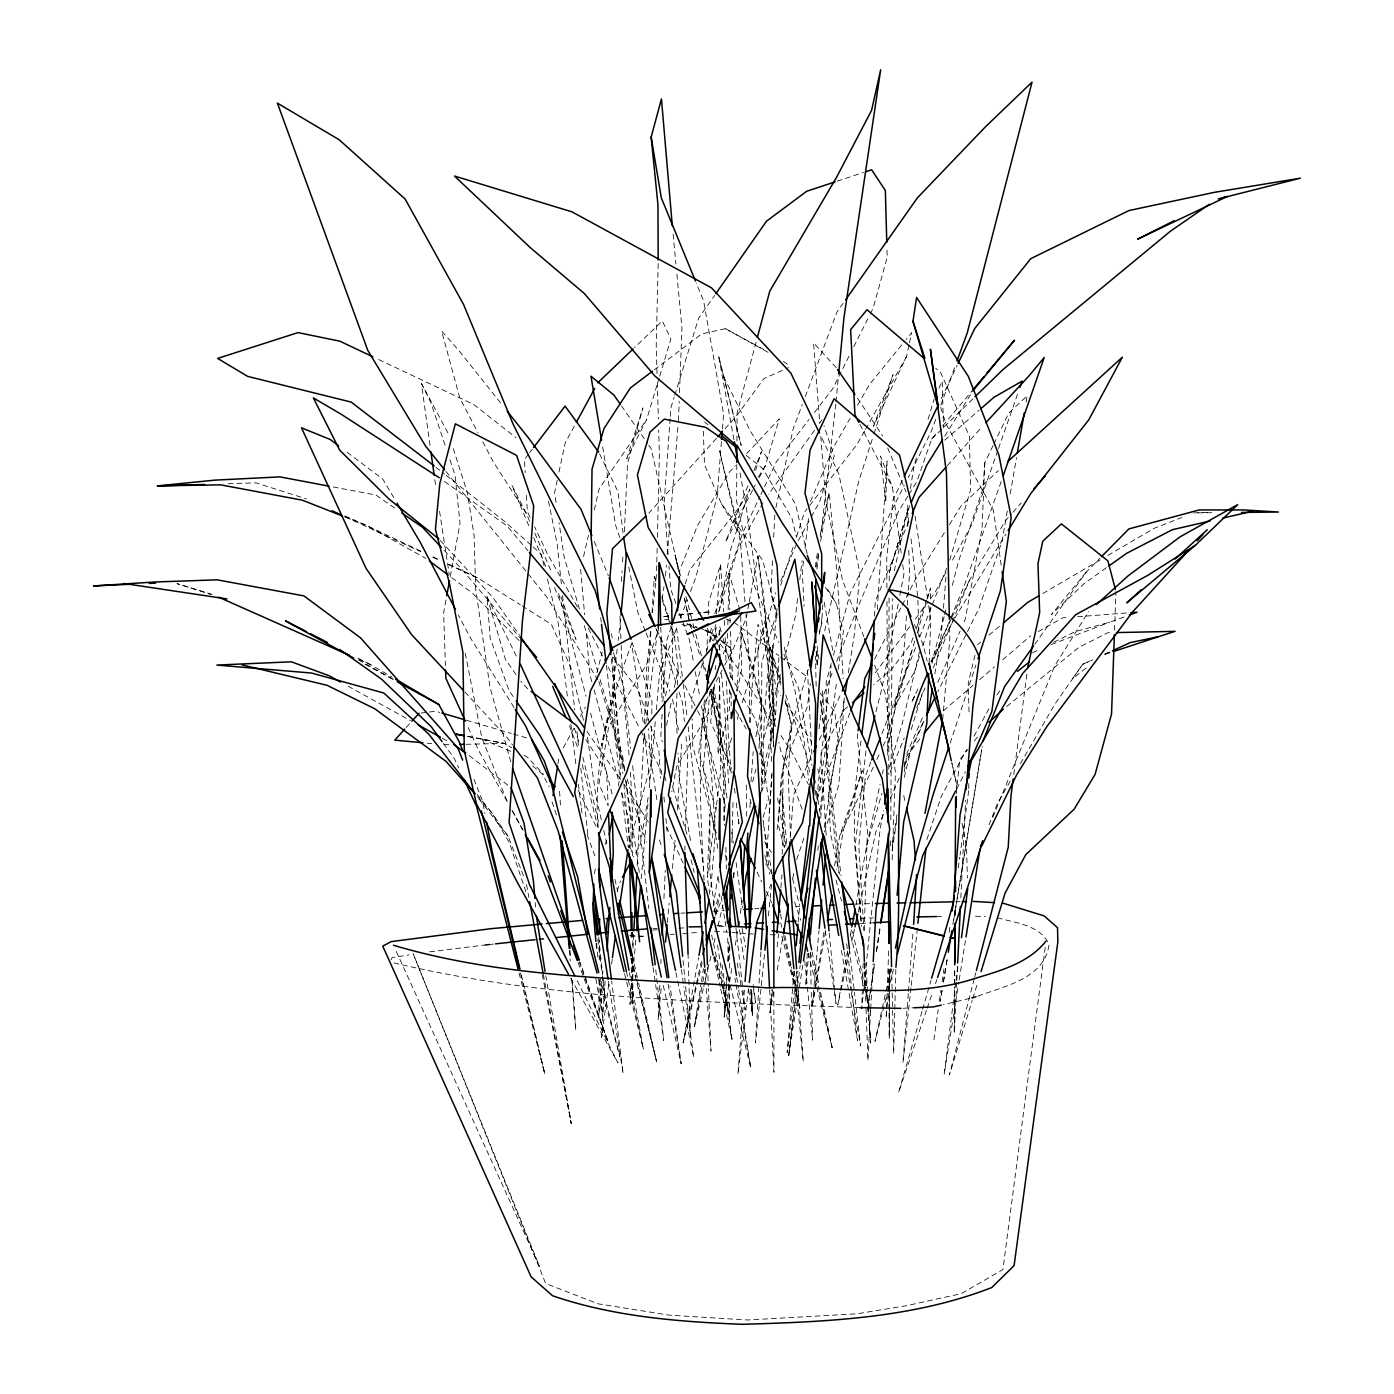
<?xml version="1.0" encoding="UTF-8"?>
<svg xmlns="http://www.w3.org/2000/svg" width="1394" height="1394" viewBox="0 0 1394 1394"><rect width="100%" height="100%" fill="white"/><g stroke="black" fill="none" stroke-linecap="round" stroke-linejoin="round"><path stroke-width="0.75" stroke-dasharray="5 3.75" d="M815.542 790.293L815.995 798.797M816.152 686.214L815.473 656.104M716.533 805L720.768 771.109L719.565 675.079M719.652 649.813L719.67 643.488M719.705 635.072L719.74 626.638L722.562 636.605M729.602 976.863L729.376 1017.916L728.539 976.915M729.637 968.22L729.759 946.613M736.816 464.603L736.607 501.16L754.712 586.63L778.81 642.495M736.938 440.957L737.095 413.007L756.262 341.547M956.702 982.404L954.28 1032.274L954.541 986.604M954.559 984.425L954.646 967.035M954.96 914.83L955.012 906.135M888.919 969.179L889.285 1038.809L889.755 969.44M890.609 845.862L890.661 837.184M890.783 819.846L892.299 598.706M599.089 979.215L598.758 1017.951L602.313 977.124M599.246 959.856L599.42 940.48M889.058 597.991L888.797 774.472M889.215 581.019L889.285 572.551L909.341 505.186M954.28 1032.274L954.663 986.83M954.681 984.652L954.838 967.349M955.291 915.422L955.36 906.762M956.371 789.91L956.441 783.411L951.91 762.919M782.261 854.365L783.132 766.874L794.737 714.773L808.206 669.364M651.643 726.518L651.19 762.431L628.537 847.796M651.8 713.833L651.956 701.147L631.726 641.362M773.391 746.33L772.59 645.387L773.269 746.208M773.339 746.714L773.862 708.431L746.4 507.73L739.395 469.447M658.351 626.289L658.282 630.524L646.52 664.572L608.725 726.396L598.95 783.759L608.167 805.819L606.582 771.474L585.881 739.674M727.651 633.277L727.459 641.85L723.294 654.187M727.842 624.686L727.982 618.256M728.173 609.666L728.975 573.213L740.144 610.973M657.149 548.26L656.539 574.014L652.497 612.768M657.41 537.509L659.379 453.782L658.682 429.944M719.531 685.604L717.91 754.537L729.585 708.396L729.498 690.988M968.691 790.677L960.065 855.045M968.743 788.568L968.882 782.208M612.28 657.01L614.475 684.506L601.441 745.581L612.698 700.276L614.475 684.506L615.207 654.727M895.837 969.44L893.659 1053.637L891.62 968.743M930.129 607.035L929.641 623.85L921.974 648.419M930.356 598.618L930.652 588.111L927.132 598.043M684.837 850.288L684.959 846.001M685.482 828.855L687.747 753.875L685.726 734.464M863.165 963.149L861.719 1008.855L880.05 829.709L883.413 810.506M864.21 930.512L867.417 830.406L857.293 736.99L857.833 732.826M594.227 873.899L596.022 865.866M723.852 820.735L725.42 776.162L717.893 708.065L713.397 687.033M761.716 792.036L764.539 711.62L770.133 647.217L780.779 679.54M1114.555 630.193L1115.932 591.492M678.46 420.674L679.192 401.28M679.505 392.672L681.962 328.026L676.717 272.579M888.675 950.9L886.131 1018.317L890.557 968.673M892.143 859.575L895.418 772.572L885.242 693.445L874.561 665.112M706.741 653.333L707.751 627.649M708.257 614.806L708.762 601.964L720.593 564.465L723.695 611.844M929.153 662.986L930.826 619.772L928.561 604.961M637.232 866.127L644.028 734.429M644.446 723.834L646.659 668.719L650.702 629.983M731.902 842.551L733.087 800.748M709.79 894.234L707.246 877.331L709.929 814.166L709.86 872.452L715.54 915.318M993.086 445.522L984.809 462.703L982.021 528.936L965.188 619.406L963.481 623.345M807.231 953.566L805.802 986.081L808.747 953.775M624.355 531.637L627.544 463.453L642.895 407.919L626.777 458.765L646.659 419.455L659.083 378.21M659.815 985.279L658.177 1019.972L661.436 985.331M660.843 963.602L661.052 959.264M663.927 898.555L665.252 870.379M956.807 980.243L957.661 962.905M960.832 897.858L965.606 800.313M676.996 693.358L676.055 712.038L677.188 735.84M677.432 685.046L678.268 668.423L674.469 636.953L671.054 624.773M749.467 722.475L749.641 664.154L745.947 614.754M772.503 560.771L770.882 592.694L777.05 617.821M773.687 537.37L774.994 511.842M632.388 959.037L630.018 1004.429L636.012 937.256M632.946 948.234L633.73 933.109M750.268 722.632L752.15 686.214L758.005 624.198L781.023 682.833M874.491 616.131L875.275 601.215L909.707 519.422M679.523 574.38L679.767 570.094L697.505 525.503L729.515 471.956L735.37 465.701M870.588 1010.964L867.922 1060.451L866.005 1006.764M870.71 1008.82L873.132 963.655M750.983 781.825L753.213 751.593M778.897 657.515L775.5 717.318L761.542 776.876M621.41 581.577L622.055 570.721M622.56 562.026L623.066 553.348M733.714 877.523L734.22 869.037M760.915 951.893L755.478 1042.834L764.679 952.329M766.108 865.291L771.997 772.154M822.808 604.63L821.676 623.954L819.132 634.357M877.279 609.614L887.072 460.944L885.782 502.589L880.555 456.03L892.491 487.534L901.151 553.052M662.15 714.198L660.843 735.736L662.272 741.957M662.934 701.269L666.611 640.961L671.943 624.634M650.841 631.709L646.711 701.304L647.914 720.28M652.043 612.611L654.309 576.524L656.557 582.535M758.981 748.404L761.716 704.719L752.133 664.729L741.608 632.719L736.607 690.622M844.259 697.958L838.927 784.352L824.028 833.647M605.118 981.08L601.528 1037.38L609.213 981.289M677.362 810.158L681.527 745.807L680.708 741.591M904.41 766.839L904.811 760.688M731.728 968.499L724.131 1017.359L726.884 976.567M727.895 961.529L728.905 946.491M733.54 877.784L734.115 869.194M670.131 418.548L664.206 502.119L668.162 555.3M670.287 416.405L670.88 407.832L674.104 397.429M724.131 1017.359L726.884 978.483M728.121 961.198L729.201 946.073M769.209 813.329L771.962 774.576M984.809 462.703L982.909 488.754L958.602 561.12L951.632 587.902M906.466 615.904L902.859 665.077L886.95 752.743M907.267 605.205L908.208 592.38M908.365 590.237L909.62 573.143L908.644 547.598M790.328 837.533L793.569 794.667L811.935 755.583L807.422 669.05M744.413 990.123L737.931 1074.269L748.491 988.851M908.296 993.591L902.929 1062.855L910.996 987.684M908.47 991.43L913 932.987M721.43 441.654L717.074 496.944L695.798 577.482L690.413 591.683M722.423 428.899L723.608 414.018L703.604 300.843L696.286 283.017M706.2 699.283L703.987 727.372L711.376 772.694L715.436 831.782L710.591 891.358M749.885 807.387L750.564 798.814M942.745 616.932L941.351 634.235L934.468 676.073M943.442 608.289L946.247 573.683M665.513 576.001L666.419 565.215M667.308 554.429L678.094 424.996M709.877 691.197L703.325 768.774L714.077 827.234L716.481 833.159M794.04 971.252L787.174 1052.679L796.723 971.304M798.187 921.974L799.773 904.828M715.418 624.617L715.035 628.921L716.899 637.11M716.342 613.883L720.593 564.465M602.504 974.981L602.87 970.677M761.438 781.581L761.804 662.359L777.416 610.189M773.618 991.43L769.993 1012.741L772.049 989.026M780.867 887.699L781.982 874.752M817.86 850.357L818.226 846.053M820.7 818.051L823.924 781.424L849.922 712.787M620.574 619.389L618.169 640.56M641.24 878.743L648.21 800.731M649.36 787.732L655.372 720.559M656.33 709.72L659.623 672.884L677.327 626.202M825.492 931.523L812.214 1006.433L818.992 930.582M942.692 719.391L949.819 638.905L949.401 621.497M667.325 922.549L669.155 903.068M672.396 868.445L675.044 840.303M835.773 404.19L820.665 536.969M835.982 402.012L838.421 376.084M777.05 608.446L768.599 695.763L775.587 727.546M956.371 793.569L959.612 759.957L967.593 749.693M704.458 700.38C697.261 760.148 701.043 820.561 704.04 880.503M768.39 915.701L771.666 883.378M777.138 829.5L783.48 767.014L807.335 706.741L810.384 683.391M715.07 640.038L715.505 635.769L714.895 639.951M713.397 687.207L711.132 708.832L676.648 766.665L671.786 791.792M715.209 669.904L715.662 665.583M718.834 635.298L719.74 626.638M714.739 683.914L710.644 722.005L731.484 768.338M911.223 985.541L917.688 925.407M769.993 1012.741L772.537 989.339M777.172 946.77L778.566 933.997M802.787 965.101L788.708 1055.415L797.908 971.043M816.762 797.96L831.138 666.001M865.935 751.017L855.324 844.241L861.666 926.313M643.767 740.789L644.498 734.446M645.736 723.887L658.09 626.69M803.519 561.068L802.282 571.697L804.111 606.32M805 548.295L808.468 518.516M816.936 569.066L818.923 551.954M797.577 598.566L795.591 615.468L784.177 659.658M799.825 579.573L802.073 560.562M617.176 648.994L612.663 686.963L616.287 742.305L624.773 770.812M716.272 807.126L707.246 877.331M860.987 740.841L855.08 788.115L854.208 838.352L860.272 913.732M955.814 982.543L944.156 1074.426L958.845 982.09M956.075 980.4L958.253 963.306M788.708 1055.415L800.208 965.223M819.916 810.628L836.539 682.241M1013.752 774.628L1026.873 674.138M1045.204 947.467L1002.896 1269.603L961.215 1293.667L906.135 1305.76L856.962 1313.81L747.254 1319.996L669.225 1315.134L598.131 1303.826L545.681 1283.543L413.216 953.897L539.461 1266.327L395.269 949.209M818.992 728.783L823.54 695.083L832.828 671.281M838.264 669.503L843.405 631.29L836.295 603.567L826.276 586.909M611.565 964.021L612.454 957.539M933.91 1039.75L938.162 1009.692M939.382 1001.101L940.898 990.35M942.117 981.759L943.947 968.882M949.122 932.359L950.342 923.769M958.253 867.939L959.769 857.188M662.115 599.228L663.962 586.56M815.316 566.957L817.825 549.811M870.901 987.649L868.95 1000.561L870.936 987.736M874.474 963.986L871.233 985.488L874.561 964.23M876.408 951.074L880.311 925.25M892.299 845.653L897.492 811.221M557.914 763.825L559.221 755.374M735.352 945.132L738.001 928.143M740.319 913.279L742.305 900.524M824.237 827.513L844.363 698.516M848.371 672.71L854.417 634.009L859.889 572.742L838.752 473.646L820.352 434.98M876.547 951.405L880.503 925.755M892.055 850.95L897.335 816.762M904.27 771.875L907.233 752.638L923.316 715.714M703.256 988.747L694.404 1026.489L701.13 983.572M701.478 981.428L703.5 968.551M713.258 906.309L717.98 876.268M812.214 1006.433L824.307 929.676M907.825 526.322L907.808 505.151M910.421 488.614L914.011 465.875L917.06 455.751M959.177 979.947L965.659 939.138M817.372 800.104L826.189 745.128L822.338 689.054M648.105 797.473L640.438 844.224L633.451 857.066M943.372 982.125L947.24 958.636M952.851 924.483L981.603 749.449M943.442 981.951L947.328 958.41M953.688 919.883L982.3 746.487M777.242 970.102L783.045 935.984M792.82 878.412L793.918 872.017M834.605 865.744L839.676 835.947L862.294 770.708L843.718 828.785L836.505 869.455M1007.287 511.04L1002.112 540.942L979.041 608.15L937.918 691.441M1010.232 493.946L1016.522 457.633M1026.123 402.117L1027.239 395.704L1008.751 413.094L994.009 443.623M816.152 567.009L819.132 549.898M820.613 541.325L829.169 492.134L837.306 576.175L843.161 678.721M702.175 962.784L683.13 1042.799L698.603 957.486M755.914 736.677L761.716 704.719L741.608 632.719M840.059 992.301L837.742 1005.074L840.53 992.389M840.443 990.158L847.796 949.715M850.497 934.816L852.048 926.296M855.916 905.02L866.737 845.409L880.067 784.334M445.958 600.047L443.623 612.855L445.435 665.6M450.262 576.593L460.02 523.273L455.019 474.988L449.495 458.469M618.256 786.111L620.626 773.426L614.475 684.506M713.745 640.857L716.934 623.763M719.321 610.955L730.839 549.044L749.728 488.963M748.892 603.829L746.156 618.378L733.157 649.151L723.137 668.179M749.292 601.755L757.883 556.032L763.32 592.572L775.273 717.352L763.511 786.791L761.908 790.712M694.404 1026.489L702.454 984.007M702.872 981.881L705.277 969.126M715.767 913.889L719.862 894.861M898.189 603.968L881.74 689.089L875.937 711.794M899.827 595.465L903.939 574.189L902.545 563.612M665.53 695.972L672.692 660.564L672.082 626.446M666.559 725.316L671.769 700.032M674.365 687.399L678.268 668.423M737.112 691.145L741.556 670.026L740.754 615.068M820.16 534.913L829.169 492.134M557.234 480.233L554.585 492.657L556.502 505.552M558.994 471.956L565.18 442.961L575.356 424.177M873.968 433.952L893.084 374.603L873.446 426.303L906.501 356.62L909.08 344.666M909.515 342.68L911.676 332.73L906.222 339.422M775.9 507.677L793.221 428.69L802.264 404.574M882.367 773.792L883.273 769.593M890.783 969.318L874.979 1041.388L887.316 993.33M894.303 570.808L907.302 512.034L909.724 506.196M841 990.28L849.835 950.15M851.699 941.699L854.487 929.031M858.216 912.129L875.885 831.869L884.319 812.423M683.13 1042.799L701.966 958.741M824.69 630.89L858.791 481.035L873.306 436.008M583.546 556.554L588.442 535.331M594.297 509.873L599.193 488.649L646.659 419.455M711.41 628.102L709.964 634.305L710.626 645.039M714.791 613.639L742.741 532.822L759.974 496.386M703.743 986.656L711.132 955.204M714.094 942.623L715.07 938.423M718.032 925.843L722.946 904.88M714.198 912.251L719.321 893.537M904.288 777.294L911.345 747.933L923.926 720.593M919.448 651.974L902.023 724.253L888.64 770.202M974.998 655.285L968.255 682.712L969.039 712.369M596.876 672.866L602.173 652.148M765.515 619.023L757.691 649.621L759.225 693.167L772.032 735.753L765.515 619.023L775.953 688.27L780.779 695.467M887.856 991.256L893.746 968.272M752.655 781.755L755.914 769.122M759.73 754.381L780.379 674.4M974.232 978.815L949.401 1074.948L972.193 1000.526M974.772 976.741L975.852 972.559M944.139 616.74L931.889 661.993M944.662 614.667L946.282 608.498M831.207 663.509L826.172 682.102L826.503 763.076L838.752 872.749M833.455 655.232L850.235 593.217L904.253 485.391M914.708 641.066L886.828 738.018L883.238 745.807M922.026 1011.434L898.59 1092.53L926.435 1010.354M922.619 1009.361L931.035 980.243M763.11 817.337L768.53 798.797L762.204 757.029L760.044 753.265M866.737 845.409L881.949 793.186M731.676 737.966L723.016 767.066L724.444 825.387M737.252 719.252L739.099 713.014M742.2 702.628L775.674 592.746M819.236 632.214L821.676 623.954L821.676 615.451M889.285 572.551L907.302 512.034M949.68 560.231L970.607 489.869L969.37 436.13L940.567 372.442L935.67 368.26M759.225 477.515L765.149 466.154L779.333 418.827L745.633 454.758M659.711 376.153L670.897 339.021L662.324 321.003L634.636 347.507M928.056 419.298L934.154 399.067M917.165 632.911L926.975 600.326M927.585 598.287L930.652 588.111M718.555 611.966L737.844 549.079L759.591 509.002M911.206 729.55L922.479 692.696M972.82 998.47L977.891 981.934M674.748 395.356L698.551 318.407L714.617 295.423M702.611 663.161L691.772 697.976L691.982 708.396M706.444 650.876L714.094 626.307M919.413 656.609L914.934 670.932L893.415 708.535L912.251 649.203M755.6 470.301L761.472 451.656L752.69 473.716M780.692 585.306L793.935 544.636M796.584 536.498L804.512 512.103L807.143 508.705M685.29 583.859L689.96 569.588L738.611 508.287L750.146 489.974M617.159 891.027L620.469 880.956M950.15 743.089L975.939 664.921M926.888 839.502L941.333 796.27L966.861 749.31M796.706 859.471L804.808 835.302M816.954 799.041L821.676 784.944L817.285 766.735M927.132 1008.315L932.708 991.866M935.479 983.659L936.873 979.546M1001.153 481.662L964.282 585.654L931.959 663.265M917.757 478.909L931.697 439.005L937.221 432.419M997.773 450.593L971.984 524.144L951.283 562.409M998.487 448.554L1018.544 391.348M913.018 637.772L910.909 643.732L891.759 669.137L873.759 684.506M916.555 627.84L926.435 600.03M935.688 419.42L931.279 431.478L908.121 477.689M940.828 405.323L955.5 365.089M761.368 785.676L765.864 773.478L755.618 719.705L728.87 672.919M766.439 896.377L770.952 884.249M805.279 396.541L836.923 312.134L843.109 303.334M680.411 618.082L687.329 599.803M715.505 915.509L721.709 899.287M836.714 661.366L857.606 607.801L898.712 510.971L907.842 496.194M870.867 762.013L865.36 776.144L858.809 846.036L863.897 930.425M881.897 733.767L916.59 644.986M919.726 636.919L931.558 606.634M932.342 604.63L946.526 568.299M989.026 824.83L997.721 802.857L1010.685 780.466M747.916 485.757L725.577 541.9L755.269 485.095M992.755 817.424L1054.892 665.618L1088.575 611.617M890.156 772.084L904.253 738.036M916.677 707.978L924.971 687.939M933.248 667.9L951.492 623.832M952.311 621.829L969.719 579.747L1005.893 520.206L1011.504 513.881M605.101 844.45L606.738 840.547M810.454 501.491L833.839 446.725L849.991 418.496M780.762 580.828L796.898 543.102L810.28 518.707M890.226 798.832L899.513 777.451M904.567 765.794L923.908 721.203M937.796 682.433L960.065 631.221M938.981 388.229L942.222 381.015L943.477 427.871M873.306 767.205L839.676 835.947M876.913 759.416L879.631 753.579M819.271 739.953L841.314 693.062M760.897 494.469L763.616 488.719M764.522 486.802L776.319 461.867L809.008 419.507M917.932 688.984L911.449 702.646L916.259 692.94M930.878 661.68L951.213 618.762M952.137 616.81L969.719 579.747M902.301 480.46L892.996 499.958L886.741 557.931L886.898 588.39M941.333 398.614L957.138 365.472M391.087 959.752L392.167 957.573L409.017 954.89M931.645 661.871L953.67 619.894M848.981 356.272L832.549 388.996L814.235 412.729M853.825 346.636L869.298 315.846M870.257 313.911L873.167 308.144L887.194 257.385L886.898 246.599M874.63 659.205L901.256 607.07M902.232 605.135L915.056 580.026L944.888 531.985M956.65 788.987L965.38 771.893M712.107 689.124L705.085 702.454L698.708 753.108L715.871 808.921M716.115 681.509L722.127 670.096M946.108 571.976L934.712 593.008L926.958 603.428M563.246 747.933L574.363 727.476M580.409 716.324L585.463 707.019M760.636 507.085L764.766 499.453M974.005 736.171L989.322 707.995M811.308 516.826L819.55 501.823L834.222 455.96L823.959 425.832M864.472 431.216L857.118 444.268L808.468 507.015M865.517 429.352L906.501 356.62M857.519 405.323L869.368 384.639L904.845 341.094M1020.408 763.668L1054.979 703.935L1082.789 664.258L1090.195 660.878M954.785 618.082L1005.876 534.233M908.993 494.347L916.991 481.418M944.766 436.165L972.995 390.651M949.488 524.597L960.954 506.127L998.313 470.562M758.231 477.149L765.149 466.154M996.902 695.048L1000.578 689.699M814.479 430.328L768.512 494.33M819.428 423.323L821.902 419.803M1034.766 644.272L1086.205 572.15L1099.936 558.245M875.223 672.884L910.143 626.011M915.318 619.058L925.668 605.17M906.222 756.942L920.284 738.367M528.361 454.357L524.423 459.532L525.172 472.531M529.668 452.632L532.299 449.199M974.249 741.138L979.564 734.307M1086.205 572.15L1051.285 614.754L1084.131 583.616L1107.167 567.201M942.727 425.832L971.723 391.244M1012.898 512.312L1021.314 502.851M947.345 465.666L981.428 427.488M716.429 438.378L648.82 513.184M725.037 428.777L736.485 415.987L763.912 378.61L788.412 367.667M406.177 727.511L410.463 722.772M931.697 439.005L973.465 398.318M944.749 440.173L979.18 410.167M943.477 710.748L973.099 685.29M979.668 679.627L994.48 666.89M1002.704 659.815L1030.671 635.769M847.587 706.863L844.311 709.668L820.961 753.753L826.206 835.32M977.577 644.742L980.836 641.989M988.956 635.141L1000.334 625.54M1006.66 706.514L1078.869 647.356L1107.742 632.771L1112.081 632.684M1086.153 668.092L1072.578 678.599L1082.789 664.258L1092.687 659.745M654.204 369.898L701.74 333.915L725.385 328.67L764.069 349.702M1042.834 593.513L1100.458 559.761M1107.899 555.422L1154.389 528.204L1181.851 517.488M1038.234 631.552L1062.803 617.821L1069.163 617.35M1032.414 652.828L1040.168 648.994M1053.725 642.251L1075.035 631.691L1109.833 622.16L1125.394 616.496M1104.553 654.326L1112.482 650.719M1105.076 654.065L1110.896 651.416M1051.233 644.533L1109.833 622.16M977.908 996.152C1004.691 985.941 1044.664 978.588 1049.09 944.435C1040.081 924.71 1015.268 923.089 996.815 917.583M837.132 181.185L863.496 172.473M1105.163 654.274L1111.262 652.253M969.754 998.383L943.285 1004.708M429.579 951.858L485.251 944.975M421.11 713.048L427.331 712.264M429.404 712.02L435.625 711.236L439.72 712.439M489.346 944.522L493.459 944.086M664.014 616.549L668.266 616.113M678.861 615.015L695.798 613.255M708.518 611.931L697.924 613.029L708.518 611.931L712.386 613.482M663.753 616.479L670.148 615.817M678.669 614.963L695.728 613.221M1077.649 616.706L1126.457 613.029M630.123 935.81L646.921 936.315M670.131 934.555L674.365 934.241M682.799 933.597L699.701 932.307M652.828 930.094L657.166 929.763M678.791 928.212L685.151 927.794M716.934 925.738L725.42 925.198M680.847 913.192L685.186 912.931M713.362 911.258L724.2 910.596M754.537 908.801L758.876 908.539M860.464 923.473L874.003 922.723M652.984 928.578L657.219 928.387M795.538 906.727L799.842 906.536M855.794 904.026L873.149 903.556M903.12 1008.263L913.924 1007.775M860.412 918.28L873.376 917.862M1193.612 512.905L1210.916 512.33M228.146 483.718L256.008 482.864L306.384 498.895M448.903 744.692L440.277 744.396M466.014 744.291L504.541 743.403L511.668 747.724M955.779 901.761L960.135 901.674M936.489 916.555L945.184 916.398M718.816 926.487L727.337 926.365M1197.969 512.853L1215.359 512.678M859.767 1007.67C704.109 1001.746 546.274 999.167 394.049 962.923M770.185 934.712L778.636 934.973M664.764 619.459L668.893 619.598M975.504 916.189L985.279 916.607M629.914 935.775L642.686 936.646M714.477 931.192L753.23 934.102M427.278 743.176L431.617 743.577M333.236 486.959L375.875 495.027L394.92 508.218M467.948 736.45L504.541 743.403L466.502 736.171M681.84 624.704L694.508 627.457M466.328 720.228L511.337 733.401M513.375 733.993L527.699 738.193M212.358 594.454L176.951 583.616L210.686 594.384M687.085 623.798L697.07 627.108M699.074 627.77L712.561 633.259L717.3 637.163M686.928 624.059L696.791 627.596M704.684 630.437L712.561 633.259L718.886 642.042M344.213 516.651L366.169 525.277L421.215 551.275M725.926 618.901L733.645 621.985L778.741 655.65M481.976 739.134L511.441 751.558M344.963 515.919L366.169 525.277L425.867 558.384M359.391 659.693L371.274 664.973L391.906 677.048M345.886 517.139L420.936 551.78M432.785 557.251L440.678 560.893M448.572 564.535L478.212 578.214L520.276 604.752M378.68 359.547L473.821 404.556L515.885 437.629M432.994 556.851L440.87 560.562M448.729 564.274L478.212 578.214M357.927 658.125L371.274 664.973M364.984 664.241L393.369 679.714M348.151 686.214L410.324 720.559M442.351 738.245L447.997 741.364M725.385 328.67L769.122 352.926M358.432 659.867L393.944 679.575M524.144 755.304L527.699 757.482L543.643 774.402M522.105 605.902L551.362 624.355L571.07 668.022L583.494 720.367M783.306 361.464L789.91 365.786M444.494 481.453L507.05 525.921L528.012 550.804M705.05 629.757L719.984 640.456M721.639 641.641L729.916 647.583L718.868 638.469M780.483 656.94L808.224 677.658M451.656 577.621L472.27 593.008L519.875 641.345M527.716 688.828L520.816 681.3M347.158 452.248L382.775 479.1L394.868 499.505M469.151 755.565L509.385 786.39M435.939 467.286L444.477 474.012M446.185 475.354L504.279 521.147L531.637 545.612M704.615 422.033L707.943 424.717M746.226 455.385L762.884 468.732L792.036 518.568L796.549 537.474M532.578 765.881L542.527 774.158L549.219 786.861M533.24 547.04L541.29 554.237L544.357 566.713M444.233 550.438L461.519 568.874L519.927 637.685M464.812 691.929L506.127 736.415L512.661 745.058M440.365 540.558L493.319 598.009L519.526 635.35M836.295 367.737L813.556 342.854L819.742 422.905M477.515 796.741L491.838 812.824L508.235 836.574L524.545 878.551M445.941 471.451L546.831 597.12L597.73 679.645M477.079 794.423L491.838 812.824L509.368 842.673L526.444 893.38M500.568 402.901L459.149 350.905L441.567 330.883L459.881 398.161L478.055 432.82M820.177 693.079L834.797 711.898L838.317 743.124L828.454 793.482L830.493 833.734L839.589 874.055M479.1 799.023L508.235 836.574M613.116 657.219L638.156 689.699L649.883 723.834M703.325 431.199L704.493 464.742L721.378 503.617L762.762 560.353L777.26 614.998M443.344 743.351L454.27 758.371L458.731 768.024M720.158 643.801L736.624 666.611L775.116 726.448M516.094 674.609L505.499 659.571L486.942 596.597L490.218 638.225L509.106 690.692L513.881 697.61M586.926 731.397L623.118 782.975M624.355 784.752L630.593 793.656L646.363 841.941M857.415 398.074L882.698 435.973M621.48 405.915L647.53 443.466M648.768 445.261L651.242 448.833L678.634 570.529M825.457 587.397L836.295 603.567M785.606 702.663L810.925 740.458L811.9 744.501M780.954 735.527L792.628 753.649L808.52 784.665M529.685 521.269L526.27 513.323L493.197 461.693L482.097 440.521M648.315 822.181L632.649 797.281L627.195 778.95M514.142 707.629L470.562 638.173L458.452 615.12M764.696 841.715L771.387 852.431M721.378 503.617L739.987 534.895L719.565 450.854L740.475 541.708L744.971 601.859M735.387 709.964L746.121 728.801M577.395 606.895L547.11 553.296L534.547 526.74M507.224 801.672L478.612 750.408L467.112 725.054M512.522 811.169L523.116 830.162M570.651 978.083L617.925 1062.925L575.617 977.525M506.841 800.679L481.854 737.792L465.073 652.34M511.947 810.123L523.203 830.929M430.032 445.4L421.389 383.367L448.816 434.527M859.871 424.351L892.491 487.534M526.27 513.323L511.981 485.478L529.598 527.681M588.285 628.189L603.149 657.201M604.125 659.135L639.794 728.783M640.787 730.717L661.575 771.335L662.167 777.765M656.557 629.861L680.969 677.954M684.89 685.656L696.599 708.744M697.575 710.661L701.496 718.363L725.019 804.268L725.107 808.572M486.942 596.597L517.453 658.351M421.389 383.367L430.92 402.727L446.063 448.154M578.318 790.276L597.137 828.646M733.958 439.668L718.781 356.725L723.451 376.031L750.111 430.694L795.486 504.036L807.283 554.446M599.629 454.026L618.012 491.716L623.066 532.787M771.684 873.428L768.948 867.782L764.435 831.033M757.099 872.156L761.699 881.827M766.317 891.498L771.84 903.103M683.112 863.13L666.018 825.736M530.068 517.261L527.368 511.563L526.392 494.225M655.894 628.555L664.781 648.21L676.491 684.14M574.363 728.278L579.817 744.535M914.429 624.547L923.037 644.516L927.184 661.174M783.986 654.466L798.623 688.392L811.988 765.48M534.808 533.17L551.867 572.899M569.397 725.682L578.527 749.693M887.699 447.962L906.065 491.873M533.797 537.736L546.309 567.776M707.281 628.136L713.014 642.007M554.551 587.676L576.001 639.428L560.283 594.977M594.297 541.552L608.359 575.757M645.3 630.959L637.982 612.89L628.711 566.783M646.119 632.981L669.695 691.197M725.263 854.888L728.452 862.799M473.977 779.281L482.533 800.958L484.92 813.521M785.78 694.979L806.028 754.485L808.59 780.361M578.04 962.627L608.045 1041.754L580.043 962.156M863.879 636.779L842.516 580.113L825.771 500.794L820.735 435.886M661.802 596.527L670.479 622.735M675.933 603.428L670.706 589.331L668.963 565.929M679.68 613.499L689.403 639.672L693.689 663.161M802.125 809.304L780.727 750.843L778.863 742.375M824.272 602.313L832.793 650.859M587.153 834.71L595.883 858.739M579.242 961.895L608.045 1041.754M619.842 537.683L615.643 525.399L602.609 446.55M650.562 725.838L658.839 749.937L660.547 778.131M552.041 801.864L557.565 818.017M654.309 576.524L656.992 584.591M662.377 600.692L674.469 636.953M794.632 901.988L800.696 920.249M679.087 692.121L682.346 702.106L684.384 721.517M659.501 839.955L662.202 848.249M940.706 407.449L945.986 423.863L993.364 510.012L1001.223 565.319M684.471 598.531L690.291 625.505L700.171 656.347M702.82 664.572L705.451 672.797M710.713 689.246L719.949 718.015L730.717 773.74M664.485 775.848L667.099 784.038M453.294 448.572L467.338 492.709L474.099 535.366L475.685 588.965L490.008 687.259L510.814 761.873M672.779 787.575L687.242 835.111M598.862 681.492L623.153 761.577L624.407 770.15M702.332 659.013L705.974 671.228M711.445 689.542L719.949 718.015M613.447 652.619L623.815 687.834L630.68 748.421M579.434 609.091L564.169 557.112L559.064 522.733M584.313 625.732L597.747 671.472M600.187 679.784L622.769 756.733L624.355 769.296M723.137 638.591L729.376 660.512L729.428 673.563M591.805 681.649L590.063 675.498L586.003 629.966M594.14 689.873L618.587 780.623M770.133 647.217L780.483 684.698M785.083 701.356L791.409 724.253L788.255 775.587L790.45 835.389M598.74 979.39L619.912 1056.826L600.344 978.867M558.645 593.443L586.09 696.303M590.568 713.101L611.861 792.872L611.966 797.176M784.369 847.691L778.357 825.021L781.093 778.758L791.409 724.253L785.711 699.858M792.559 878.621L799.668 905.42M836.034 880.137L841.54 901.064M850.34 934.538L870.675 1011.957L851.542 927.097M750.007 799.128L751.105 803.31M764.853 855.515L769.802 874.299M718.781 356.725L741.172 445.278M680.516 575.774L675.079 554.951L678.651 571.557M685.953 596.597L692.487 621.585M693.027 623.676L695.205 632.005M695.745 634.078L701.74 656.992M714.338 956.859L720.855 981.759M721.395 983.833L728.992 1012.88L711.62 935.078M716.568 639.898L718.729 648.175M729.48 689.49L731.641 697.749M621.794 793.047L628.694 819.951L629.339 848.057M723.451 376.031L741.085 445.331M808.154 953.269L832.096 1047.574L819.655 988.067M519.056 973.029L544.81 1074.164L520.938 973.204M781.86 936.054L799.825 1007.461L791.461 967.227M728.051 976.793L750.599 1067.072L738.715 990.21M582.222 764.452L598.043 827.705M630.75 958.445L636.553 981.637M637.075 983.746L656.609 1061.758L638.661 983.206M624.582 973.744L626.15 980.017M626.673 982.108L643.366 1049.002L631.343 983.084M691.058 859.802L694.177 872.383M714.965 956.267L728.992 1012.88M784.247 647.112L795.05 691.076L810.001 774.663M547.441 579.172L558.192 622.804L567.341 696.007M582.884 757.221L599.263 824.899M631.517 958.131L636.117 977.177M636.64 979.285L656.609 1061.758M520.45 973.099L544.81 1074.164M903.73 795.608L905.612 803.833M810.315 952.102L819.027 990.28M819.515 992.406L832.096 1047.574M663.265 985.488L681.126 1063.535L670.061 986.185M601.319 819.742L595.97 796.392L587.484 737.13M603.741 830.354L607.139 845.217M614.893 879.178L617.803 891.933M632.353 955.622L638.173 981.097M718.746 645.3L720.14 651.451M951.806 762.849L956.441 783.411M780.762 922.915L781.703 927.149M783.62 935.601L799.825 1007.461M713.641 957.277L720.245 986.83M720.715 988.938L732.024 1039.593L725.211 988.172M626.429 971.513L643.366 1049.002M684.471 598.026L690.291 625.505M675.898 972.489L693.724 1057.349L683.809 986.725M812.092 951.945L819.202 985.941M772.119 874.038L763.354 823.262M780.466 914.272L782.226 922.741M784.874 935.461L791.025 965.101M548.469 501.265L557.13 543.521L561.451 584.591M542.231 974.406L571.296 1123.651L545.768 975.748M672.553 699.335L678.669 731.031M962.034 823.244L966.495 846.559L967.419 878.028M526.496 884.685L528.901 897.475M543.294 974.301L571.296 1123.651M695.257 671.699L699.945 697.331M701.496 705.869L717.893 795.556M742.078 927.968L745.598 947.188M753.387 989.897L755.74 1002.704L752.708 981.149M629.408 972.454L630.959 980.958M785.972 846.036L777.26 796.27M841.401 950.429L857.502 1040.447L846.681 943.703M690.5 840.443L679.174 776.963L678.024 753.161M611.461 633.678L612.21 637.894M595.83 978.675L602.678 1016.958L599.664 980.121M728.574 942.292L730.073 950.76M734.917 978.239L735.666 982.474M736.032 984.6L750.599 1067.072M816.431 791.182L820.526 814.741M844.276 951.788L850.967 990.332M851.333 992.476L860.621 1046.023L854.417 992.11M717.858 848.423L713.554 822.948L692.713 745.895L692.173 718.816M737.234 963.08L741.538 988.573M741.904 990.698L745.128 1009.796L742.967 990.507M668.162 984.164L681.126 1063.535M608.411 981.306L623.153 1073.694L611.635 981.184M718.258 877.732L719.565 886.044M721.186 896.429L724.758 919.256M725.089 921.329L726.71 931.715M739.482 929.676L744.065 959.612M748.648 989.548L752.586 1015.215L750.739 989.374M736.746 977.403L738.384 988.067M717.544 945.254L723.137 981.707M723.469 983.85L732.024 1039.593M439.563 511.302L449.269 574.433M915.074 516.076L928.247 602.835M656.87 799.72L650.074 754.015L648.454 728.713M825.265 930.425L836.052 1003.663L829.221 932.987M625.976 780.884L639.707 875.293M653.124 967.541L655.319 982.561M655.633 984.704L663.736 1040.499L655.424 966.931M727.023 797.908L714.634 709.529L713.17 685.883M731.867 832.41L733.366 843.178M736.102 862.59L742.444 907.86M681.405 969.614L683.513 984.6M817.128 646.171L818.923 659.013M434.789 479.623L435.695 486.036M722.075 964.596L724.915 986.028M907.163 509.298L908.801 521.948M910.996 538.833L917.844 598.096M734.429 788.307L735.213 794.597M736.259 802.961L738.872 823.906M625.662 779.786L630.89 821.728L631.221 852.048M570.843 724.009L575.966 764.905M578.388 784.282L581.071 805.819M581.35 807.962L582.152 814.427M597.765 939.312L602.069 973.761M602.347 975.905L605.031 997.442L602.748 975.835M763.11 820.212L764.173 828.855M820.665 700.903L841.018 875.641M600.709 617.769L601.232 622.072M606.425 665.269L620.173 779.734M621.724 792.698L628.206 846.681M820.77 701.043L827.862 761.351M757.883 556.032L765.62 621.027M676.648 627.91L682.938 681.631M683.182 683.774L686.963 716.011M688.218 726.762L703.604 869.699M849.451 948.966L854.173 989.949M632.632 765.724L648.802 908.522M735.997 928.317L742.723 988.363M643.209 722.266L631.674 643.645C609.892 702.21 592.798 763.703 598.183 826.764M644.411 733.035L650.196 784.717M562.601 595.395L574.694 709.964M576.977 731.571L578.562 746.714M580.845 768.321L587.919 835.337M598.653 936.925L602.522 973.674M794.075 970.904L796.044 990.315M796.27 992.476L803.258 1061.531L796.758 971.026M804.756 960.936L812.667 1040.151L811.203 987.945M611.356 658.944L622.787 773.339M623.867 784.142L630.349 848.894M683.077 960.571L690.64 1038.042L688.044 953.879M721.412 673.441L724.81 709.563L728.626 784.944M673.11 234.192L675.916 264.041M663.945 797.054L664.537 803.484M665.914 818.487L667.099 831.347M629.077 754.99L622.822 685.848L621.062 642.39M786.669 843.44L782.051 791.966L784.421 846.733M580.618 569.292L584.661 614.806M596.074 943.529L596.859 952.154M599.385 980.243L602.678 1016.958M535.244 902.685L535.61 907.006M860.447 915.875L861.143 924.483M864.263 963.254L870.692 1042.921L865.848 962.871M596.632 943.285L598.061 960.623M569.379 950.325L570.251 961.111M571.645 978.379L575.809 1030.166L572.098 978.571M864.507 963.01L870.692 1042.921M704.876 969.318L706.166 986.534M706.322 988.694L710.992 1051.111L708.431 988.485M750.686 989.27L752.586 1015.215M731.118 773.287L728.208 733.139L726.588 681.091M570.094 950.621L570.704 959.229M816.535 651.294L817.407 664.293M724.253 620.469L724.81 629.077M816.204 651.19L817.285 668.493M559.586 791.322L560.527 806.307M730.299 631.395L732.739 681.004M660.721 627.405L664.398 697.279M769.645 989.914L773.931 1072.3L773.879 991.97M630.471 772.189L632.615 814.619L632.667 858.077M707.56 966.878L708.344 986.325M619.999 616.305L620.975 640.212M864.454 963.829L865.221 985.297M865.308 987.44L865.918 1004.621M768.634 677.676L771.596 762.832M751.54 989.618L752.342 1015.738L751.784 989.723M725.228 637.72L726.047 663.753M917.897 600.256L918.994 636.884M657.044 373.575L656.226 345.398L658.195 262.107M657.306 382.252L658.369 419.106M817.093 651.172L817.459 664.154M810.21 953.165L811.134 985.785M728.975 573.213L729.811 609.84M730.003 618.466L730.09 622.787M631.238 932.342L631.377 938.824M631.813 958.27L632.841 1003.663L632.789 955.866M725.891 847.43L726.344 869.002M727.738 938.057L728.226 961.808M661 640.334L661.976 702.001M746.295 784.979L746.696 816.483M632.074 932.185L632.144 938.685M632.353 958.183L632.841 1003.663M730.63 646.485L730.944 678.303M731.101 693.149L731.223 705.869M886.967 601.459L887.804 758.127M889.163 969.475L889.285 1038.809M632.754 931.959L632.771 947.171M941.978 990.664L940.218 1001.328L942.03 990.524M723.643 750.774L713.623 710.069L710.417 691.145L723.643 750.774M738.89 823.488L738.593 819.184L738.872 823.453"/><path stroke-width="1.5" d="M729.811 935.81L730.195 868.811M730.212 864.489L730.264 855.846M736.816 462.459L736.921 445.261M954.663 964.857L954.907 923.542M955.099 890.923L955.639 797.403M599.472 934.032L599.594 918.977M954.873 963.027L955.169 928.404M955.5 891.62L955.587 880.799M956.232 807.213L956.319 796.41M658.351 626.289L659.292 562.688L671.664 602.992L672.047 624.32M667.116 977.734L649.308 872.296L650.754 789.684L651.103 817.145M718.973 839.188L719.705 798.483L720.245 870.64L736.415 975.26M968.987 777.974L969.091 773.757M969.196 769.523L969.388 761.054M895.889 967.279C905.211 869.926 884.075 764.557 927.812 673.215M809.809 825.562L810.506 799.773L809.234 786.843M593.861 884.214L592.973 908.975L595.883 941.368M1114.398 634.497L1111.541 714.024L1095.109 774.367L1074.112 809.234L1025.792 854.644L1005.109 893.031L981.045 971.583M889.581 926.975L889.755 922.636M928.752 673.807L926.836 723.503L903.678 821.885L897.126 895.279M662.185 935.426L663.405 909.393M957.661 962.905L960.414 906.536M966.129 789.474L972.96 705.869L979.477 657.741C965.345 619.912 927.55 594.855 888.257 589.61L907.529 608.586L910.979 616.566M633.852 930.948L636.901 872.609M749.937 729.062L747.498 776.214L758.963 823.697M874.265 620.4L870.013 701.356L886.741 766.317L888.1 822.913M677.571 610.781L679.418 576.524M873.236 961.494L876.007 909.864L889.703 829.36L882.158 778.497L853.407 715.471L823.14 634.897L817.947 701.269L813.399 797.298L829.813 863.722L853.023 902.075L863.757 944.505L864.367 961.686M761.054 949.732L763.895 902.11M824.063 583.145L824.69 572.394L810.959 667.674M607.052 950.76L609.805 907.442M611.478 881.444L613.255 853.302L612.314 812.284M746.243 928.735L742.601 879.004L744.814 844.834M789.997 841.819L788.708 858.965L796.601 968.865M745.076 981.481L760.497 792.297M913.662 924.327L916.555 874.683M721.587 439.528L722.266 431.025M706.706 692.801L707.734 679.836L717.509 649.831M747.881 833.089L747.027 843.806L749.658 928.683M796.201 945.55L798.013 924.117M606.059 934.154L607.174 921.26L609.84 913.209M776.928 932.969L780.675 889.842M810.454 934.381L815.385 878.359M620.957 615.085L626.568 552.704L655.006 626.586M636.588 930.756L640.665 885.242M819.202 928.421L821.711 900.245M823.07 885.085L825.788 854.749M665.496 942.03L667.116 924.727M669.765 896.586L671.786 874.927M838.63 373.923L843.945 317.71L880.677 69.7L871.564 110.387L836.592 177.247L769.802 291.102L757.395 337.331M764.888 950.168L767.292 926.47M716.568 656.923L717.248 650.44M917.914 923.264L925.964 848.092M798.849 962.383L816.292 802.282M815.699 579.765L816.553 631.674M800.522 898.416L809.095 825.631M799.982 943.477L801.254 932.76M803.763 911.345L805.523 896.359L807.893 888.274M749.275 982.439L756.681 922.636L765.689 898.398M861.788 734.394L873.393 644.063M961.494 937.674L967.732 888.518M800.47 963.08L819.097 817.076M858.094 730.735L864.768 678.512L871.668 665.008M818.417 621.794L818.975 617.542M819.515 613.29L820.073 609.039L814.671 585.95M873.951 639.741L874.805 633.294M1013.194 778.897L1010.964 796.009L1008.245 847.169L976.392 970.468M612.454 957.539L615.399 935.966M618.361 914.394L627.98 849.887M952.154 910.892L954.298 895.854M954.89 891.55L955.5 887.264M719.862 867.103L734.499 768.913L733.924 700.415M949.349 619.319L946.474 473.211L930.408 349.214L938.214 407.187L912.983 321.317L916.572 297.445L968.36 376.415L998.923 455.089L1011.19 517.418L1000.387 590.847L977.978 658.752M880.625 923.107L888.745 869.316M553.017 795.538L557.583 765.951M738.332 926.017L738.994 921.765M743.629 892.021L746.26 875.031L751.07 858.547M803.467 960.814L823.244 833.961M845.025 694.212L847.378 679.157M881.165 921.486L888.762 872.33M966.007 936.995L979.999 848.946M816.361 806.446L800.714 900.541M649.308 872.296L665.217 770.202L664.659 701.496M932.394 688.636L928.962 709.563L926.435 715.383M948.286 952.241L951.788 930.896M783.411 933.858L788.481 904.009M1017.254 453.364L1024.276 412.781M884.545 804.094L887.159 789.161M827.391 920.824L831.957 895.14M698.986 955.343L703.238 931.889M704.789 923.351L709.041 899.897M852.048 926.296L855.132 909.271M446.742 595.796L449.478 580.862M609.213 834.71L612.75 815.682M706.601 679.279L712.961 645.126M924.971 813.364L942.274 721.534M670.566 798.065L667.726 812.719L699.039 891.829L700.45 898.172M755.67 806.446L748.543 842.359L750.39 926.871M736.224 695.362L731.362 718.59L731.292 712.229M1027.709 667.726L1039.663 612.611L1037.955 563.699L1042.799 541.203L1061.392 523.883L1107.916 560.893L1115.392 589.453M895.436 948.129L916.363 852.762L933.178 794.528L948.791 747.201M854.958 926.905L857.746 914.237M702.907 954.541L704.318 948.234M722.667 895.157L729.933 864.21L729.498 802.16M724.427 898.59L732.791 862.938L754.59 803.972M706.183 945.934L712.195 920.667M866.998 746.888L874.892 715.924M897.509 953.653L922.706 855.48L955.674 790.886M658.195 259.998L657.951 204.831L651.155 137.117L661.453 98.939L672.291 225.654M931.645 978.17L953.269 903.312L960.048 814.95L971.339 760.654L1022.778 673.354L1075.732 614.702L1147.698 575.391L1195.46 545.228L1237.68 504.645L1180.021 536.882L1127.973 575.966L1096.451 604.491M820.404 845.844L822.774 837.759M809.426 665.234L814.95 646.659M728.522 864.907L742.34 821.937L734.952 776.057L733.209 772.189M671.943 624.634L684.611 585.898M721.203 660.373L715.645 676.822L678.146 738.384L668.353 795.155L706.531 890.714L728.051 976.793M937.57 977.49L982.944 841.384M778.81 606.111L794.824 559.221L815.664 703.97L814.444 763.755L802.439 822.808L776.981 868.096L773.217 878.185M1003.279 475.563L1044.211 357.491L1029.173 375.683L985.767 422.783M1019.972 387.271L1022.116 381.137L993.939 397.307L980.818 408.738M956.981 361.063L967.262 332.887L1032.048 82.124L985.471 126.784L917.357 197.896L845.583 299.832M850.688 710.766L854.522 700.677L864.872 686.789M706.2 939.835L714.721 917.531M871.651 759.991L880.328 737.809M980.348 846.803L982.718 840.809M983.014 740.911L1004.638 686.493L1033.512 646.032M911.345 502.293L926.696 465.282L942.501 439.79M912.216 513.428L918.942 497.466L945.916 467.251M886.009 808.537L888.536 802.717M968.15 766.142L991.866 711.445L1006.363 601.476L1002.129 571.697M926.627 714.739L935.06 697.244M813.765 751.68L816.518 745.807M842.237 691.11L903.451 557.914L913.471 511.877L899.513 454.984L834.1 398.771L810.088 449.983L804.965 493.232L821.676 553.766L821.676 602.678M904.148 476.556L938.545 404.452M958.061 363.52L974.789 328.444L1030.758 258.674L1128.948 210.546L1214.47 192.32L1300.428 178.171L1222.695 197.809M982.003 845.426L1016.749 774.663L1046.65 726.866L1132.538 612.036L1188.629 550.299M576.367 422.295L594.698 388.473M622.473 877.279L630.454 862.59M1008.123 530.574L1030.549 493.859L1088.662 420.012L1122.362 357.195L1007.653 461.675M715.854 293.664L766.508 221.176L806.708 191.257L835.111 181.865M924.117 733.296L940.183 713.589M533.606 447.474L565.075 406.142L598.706 452.144M988.886 722.319L1003.297 709.267M972.995 390.651L1014.518 340.206L986.9 373.139M973.099 389.606L984.147 376.432M742.166 612.994L673.267 692.992L638.469 735.614L626.429 772.956L599.176 833.978L599.054 880.084L611.374 979.041M1033.947 488.649L1045.169 476.034M717.858 436.775L722.162 431.983M404.748 729.097L394.763 740.144L422.94 742.775M411.892 721.203L419.036 713.31M1197.254 540.802L1203.005 534.477M1101.452 556.711L1128.896 528.918L1199.119 509.96L1243.988 509.925L1278.437 512.034L1241.462 512.417M1046.04 941.02C1028.389 963.446 999.759 970.851 973.709 978.832C906.919 1000.3 835.877 985.105 767.275 987.858C642.739 978.1 514.107 981.08 393.474 945.254M645.788 516.146L612.454 548.731L606.826 613.604L610.921 654.622M974.998 396.802L1002.844 369.671L1170.333 231.299L1209.295 204.308M597.747 382.827L633.103 348.97M1141.285 589.679L1126.788 602.835L1195.46 545.228M1175.107 558.977L1207.326 529.72M852.483 702.681L863.932 692.888M1003.575 622.787L1027.953 602.225L1039.105 595.691M1017.446 671.385L1029.277 661.993M652.514 371.187L630.437 387.898L603.985 428.55L592.032 469.098L591.126 537.857L599.681 609.126M1108.927 565.947L1126.648 553.313L1172.371 529.703L1210.114 521.007M1174.166 220.722L1137.696 239.141L1227.33 196.467L1218.217 198.906M708.466 623.798L687.068 634.392L737.304 611.896M727.929 614.162L751.279 602.591L755.966 611.025L653.159 625.836L612.89 647.496L590.446 690.919L574.694 792.768L585.428 837.358L608.063 979.163M1112.482 650.719L1130.29 642.582L1158.013 636.849L1175.09 631.343L1116.437 632.597M1129.297 615.068L1137.068 612.227L1130.708 612.715M865.535 171.81L871.616 169.789L885.347 190.473L886.776 242.277M1113.301 651.59L1158.013 636.849M971.845 997.843L976.009 996.797M1222.712 518.115L1254.164 510.884M941.298 1005.144L933.353 1006.904L913.924 1007.775M696.582 619.825L739.238 611.025M485.251 944.975L489.346 944.522M495.515 943.86L511.929 942.065M556.049 937.587L587.466 934.311M342.21 515.867L302.271 500.167L220.67 484.851L157.4 485.896L214.659 480.146L279.915 476.887L328.967 486.157M514.038 941.856L535.052 939.73M539.269 939.295L543.468 938.876M542.005 924.013L490.758 928.7L391.226 941.612L382.758 946.125L531.131 1276.852L552.582 1295.775C613.621 1316.703 678.216 1321.791 742.288 1324.3C826.381 1321.808 912.478 1318.428 991.796 1287.533L1014.1 1265.595L1057.854 941.926L1057.523 927.655L1044.089 915.893L1003.018 903.173M546.274 923.612L582.587 920.406M595.848 933.457L608.533 932.307M621.236 931.157L646.624 928.874M595.395 919.448L599.664 919.134M606.059 918.663L610.328 918.332M618.866 917.705L646.607 915.631M659.414 914.691L663.683 914.359M744.483 923.961L750.843 923.542M674.347 913.575L678.686 913.314M687.347 912.791L702.524 911.903M743.699 909.446L752.359 908.923M761.037 908.418L765.376 908.156M828.489 925.233L837.167 924.762M845.548 924.292L858.843 923.56M874.003 922.723L889.407 921.87M757.238 923.159L763.703 922.828M772.311 922.375L776.615 922.148M787.383 921.608L795.991 921.155M132.116 584.191L93.572 585.95L154.385 582.012L217.22 579.834L303.927 595.9L360.558 637.86L457.824 748.038L462.669 760.131M149.245 583.424L155.658 583.128M812.754 905.961L821.362 905.577M829.97 905.194L834.274 904.985M845.025 904.514L853.633 904.131M900.96 1008.35L859.767 1007.67M828.245 919.622L832.532 919.448M849.695 918.716L853.982 918.541M157.4 485.896L204.57 484.45M459.602 744.448L463.871 744.344M875.327 903.504L888.361 903.225M897.074 903.033L905.769 902.842M910.108 902.754L953.601 901.813M962.296 901.622L966.652 901.535M916.921 916.904L936.489 916.555M688.984 926.888L701.757 926.714M729.463 926.348L750.774 927.202M973.169 901.395L994.497 902.65M123.822 583.459L226.943 598.932M755.025 927.899L763.546 929.328M772.067 930.739L797.629 934.991M464.394 735.753L455.943 734.15L463.958 735.683M944.052 936.158L903.312 925.738L943.965 935.792M950.098 937.448L954.123 938.301L950.063 937.308M242.016 664.868L327.067 685.308L374.794 708.779L446.01 761.351L474.657 793.534M441.776 713.031L464.272 719.618M218.649 597.155L349.476 655.285M332.051 510.762L339.962 514.403M372.86 356.794L339.857 341.182L298.037 332.591L217.638 358.415L247.679 376.397L351.166 402.082L434.231 465.927M306.471 631.674L285.509 620.888L353.64 658.038M310.287 633.625L327.433 642.442M397.168 681.771L438.796 704.475L459.236 741.835L463.104 751.697M340.606 682.049L329.298 675.811L291.433 661.819L216.837 665.06L311.664 673.058L383.786 693.01L428.794 734.168L475.127 793.9M417.851 724.723L440.469 737.199M453.66 744.483L465.805 752.987M395.652 679.244L438.796 704.475M439.284 477.741L341.373 414.367L313.354 397.9L339.753 450.227L389.031 499.069L438.901 538.973M401.838 512.992L422.609 527.368L441.34 547.354M339.735 649.499L381.486 679.122L431.199 726.657L442.125 741.678M429.317 560.946L448.223 575.042M531.097 691.372L576.68 725.542L583.581 736.137M338.672 445.853L330.186 439.476L301.505 427.819L366.064 568.421L411.683 634.723L463.331 690.344M721.256 435.381L734.586 446.045M924.222 358.502L867.016 309.712L850.636 329.611L854.94 414.785L858.896 422.434M549.445 780.553L555.248 786.704M521.321 639.323L536.62 657.341M529.406 552.477L564.343 593.949L603.881 645.248M444.581 469.761L425.501 445.975L367.789 350.399L277.389 103.121L339.23 139.783L405.131 199.028L463.644 304.659L512.957 423.776L595.116 590.464L612.82 650.545M507.242 411.282L528.622 438.117L581.054 509.35L591.805 535.505M513.95 746.783L537.422 777.887L558.105 830.807L597.033 973.117M520.781 637.128L584.417 727.842M837.533 369.532L854.94 394.519M620.243 404.138L614.04 395.199L591.004 376.223L601.563 440.155M516.268 701.06L540.123 735.666L573.352 796.654M821.85 582.012L782.104 522.733L737.914 446.76L654.971 376.101L584.313 293.489L530.295 247.644L454.479 176.027L571.958 211.836L711.48 287.844L790.886 373.122L819.428 433.046M515.275 709.441L525.608 725.908L551.153 782.888L598.758 972.542M703.709 620.33L648.175 527.472L637.424 474.988L649.987 432.07L664.311 419.106L705.643 427.331L726.169 441.34L760.654 500.324L777.12 565.859L783.55 692.853L773.722 757.5L773.879 987.632M397.063 503.217L420.169 542.161L455.437 609.37M531.794 739.395L544.148 760.654L554.202 789.021M527.35 837.742L540.053 860.534M568.543 974.301L518.115 883.813L476.417 803.815L464.272 750.512L462.913 652.357L449.582 583.999L435.433 529.337L439.807 483.631L455.333 423.811L516.599 455.402L533.693 505.9L530.33 554.516L522.419 620.905L509.106 822.669L529.459 884.371L574.642 975.591M525.242 834.71L539.548 861.178L577.255 960.605M648.733 614.475L654.605 626.011M576.436 786.443L520.311 664.154M740.719 838.561L755.287 868.41M772.607 875.31L788.115 907.337M792.594 916.729L802.456 937.378M772.746 905.037L778.688 923.455M684.977 867.068L698.046 894.617L700.206 902.911M464.115 779.594L476.643 806.586L517.976 968.83M465.335 721.151L445.871 678.251L445.575 669.817M554.777 683.461L571.801 722.423M552.669 686.353L566.051 717.805M609.84 809.827L639.114 880.015L661.331 977.055M713.833 643.993L750.704 733.157L757.36 753.596L769.54 987.754M695.467 281.048L661.314 197.861L651.155 137.117M609.195 577.778L631.029 639.288M864.628 638.801L872.261 659.048M511.058 787.68L524.092 823.418L533.414 881.078L534.878 898.363M807.318 555.474L822.059 596.196M548.208 875.868L550.438 882.019M560.771 910.683L568.891 933.213M573.335 945.498L578.493 959.839M579.329 960.117L512.539 768.094M562.392 832.148L577.586 876.582L587.85 933.997M664.224 854.452L676.351 891.707L682.642 956.267M912.983 321.317L924.867 358.223M706.113 674.853L708.744 683.077M598.444 832.706L609.509 867.19L614.527 917.043L626.429 971.513M692.905 853.703L697.314 868.166L704.719 967.175M907.529 608.586L944.853 731.989L951.335 760.793M844.276 911.519L847.587 924.083M806.028 944.888L807.631 951.178M939.661 711.167L944.853 731.989M598.479 869.194L624.059 971.653M610.014 869.316L611.042 873.533M618.204 903.155L631.012 956.023M481.366 810.994L519.439 968.9M519.945 969.004L492.082 851.211L486.506 821.902M937.796 701.217L929.066 663.387L949.192 750.634M664.189 750.251L671.35 781.354M906.553 807.945L914.046 840.843L915.457 859.871M610.049 857.955L612.471 868.567M619.738 900.419L632.353 955.622M841.976 884.667L851.072 924.971M708.466 934.05L713.17 955.169M708.919 666.001L710.26 672.309M652.27 860.046L675.463 970.363M804.983 917.949L791.147 839.606M807.649 930.704L811.639 949.819M772.99 878.272L780.03 912.164M783.55 929.101L784.421 933.335M626.603 556.311L623.588 537.108M529.703 901.744L542.893 972.158M734.342 441.793L737.844 460.944M629.008 970.329L611.164 872.505L608.429 812.319M810.768 778.95L813.451 793.953M821.868 841.122L838.718 935.426M812.719 769.767L814.95 782.626M824.237 836.156L843.91 949.645M545.037 971.461L536.359 915.649M725.385 893.014L728.26 910.003M729.707 918.507L731.136 926.993M730.317 869.786L738.82 925.389M816.379 870.117L824.952 928.265M641.275 886.009L652.81 965.397M651.608 857.258L668.824 977.595M681.108 967.471L665.165 854.052L661.47 793.308M430.92 451.813L434.196 475.354M593.182 902.702L597.224 935.008M601.494 624.233L605.902 660.948M628.99 853.163L639.619 941.717L631.43 859.68M841.767 882.123L849.451 948.966M651.015 927.986L655.163 964.77M729.742 872.574L735.753 926.174M594.088 893.693L598.409 934.764M782.487 856.526L793.866 968.743M820.543 843.039L829.012 930.844M719.618 654.326L720.611 664.955M560.179 835.964L569.205 948.164M862.503 937.099L863.182 945.742M740.441 845.043L746.278 926.888M562.218 841L569.937 948.478M815.943 642.634L811.848 581.96L814.985 631.726M740.022 840.547L742.601 879.004M729.933 875.38L730.595 885.974M731.153 894.46L731.414 898.694M704.127 882.663L707.472 964.718M684.907 852.448L688.044 953.879M809.234 918.367L809.844 940.114M599.507 873.846L599.873 886.689M888.361 833.804L891.568 966.565M659.292 562.688L660.669 625.244M629.53 856.7L631.186 930.181M726.692 886.27L727.441 922.95M631.865 912.687L632.057 930.025M887.961 788.586L888.083 812.51M888.257 842.987L888.78 943.076M889.076 921.817L889.111 943.477"/></g></svg>
